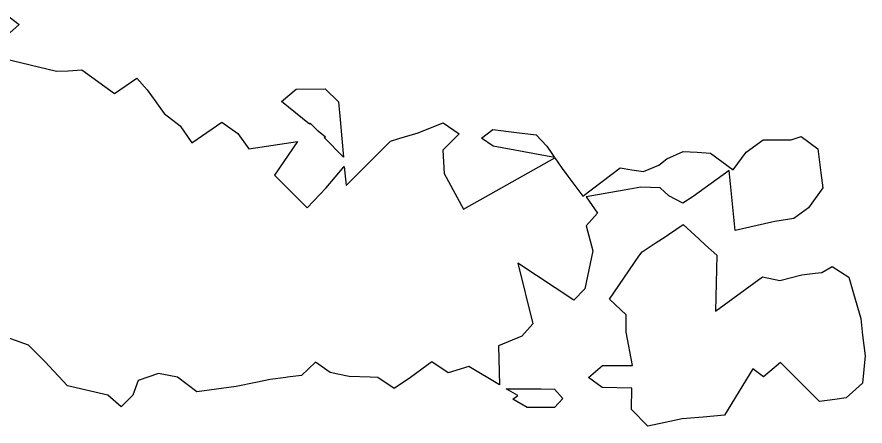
# Model space of a CAD drawing. Header units: metres. Extents: x 469759 to 470079, y 4349683 to 4349817.
# Drawn here: x 469923.4 to 470078.9, y 4349682.7 to 4349757.7 of the extents above; entities that cross this region are included whole.
import ezdxf

# ---------------------------------------------------------------- set-up
doc = ezdxf.new("R2010")
doc.units = ezdxf.units.M
doc.layers.add('0.500-1.000', color=4, linetype='Continuous')

msp = doc.modelspace()

# ---------------------------------------------------------------- linework, layer by layer
at = {"layer": '0.500-1.000', "color": 4, "lineweight": 30}
msp.add_lwpolyline([(469921.95, 4349757.71), (469923.78, 4349756.34), (469917.6, 4349750.91), (469930.62, 4349747.74), (469932.78, 4349747.86), (469935.26, 4349747.99), (469941.28, 4349743.65), (469945.36, 4349746.5), (469947.28, 4349744.34), (469948.82, 4349742.17), (469948.98, 4349741.94), (469950.37, 4349739.99), (469953.34, 4349737.75), (469955.46, 4349734.65), (469960.94, 4349738.42), (469963.9, 4349736.33), (469965.89, 4349733.5), (469974.85, 4349734.88), (469970.6, 4349728.7), (469976.6, 4349722.7), (469980.07, 4349726.34), (469983.42, 4349730.26), (469983.73, 4349726.82), (469991.87, 4349734.96), (469993.42, 4349735.42), (469996.98, 4349736.48), (469998.34, 4349737.01), (470001.58, 4349738.28), (470004.5, 4349736.26), (470001.5, 4349733.26), (470001.73, 4349729.01), (470005.27, 4349722.48), (470009.29, 4349724.73), (470022.03, 4349731.88), (470023.36, 4349729.9), (470024.41, 4349728.52), (470027.19, 4349724.87), (470034, 4349730.04), (470036.15, 4349729.7), (470038.3, 4349729.37), (470041.13, 4349730.54), (470042.59, 4349731.71), (470045.6, 4349733.06), (470048.15, 4349732.9), (470050.56, 4349732.75), (470054.74, 4349729.7), (470057.14, 4349732.94), (470060.25, 4349735.19), (470060.33, 4349735.19), (470065.37, 4349735.19), (470067.22, 4349735.76), (470070.27, 4349733.53), (470070.85, 4349729.14), (470071.21, 4349726.37), (470068.85, 4349723.1), (470068.54, 4349722.68), (470065.87, 4349720.72), (470062.36, 4349720.22), (470061.81, 4349720.09), (470055.13, 4349718.54), (470054.02, 4349729.54), (470047.42, 4349724.81), (470045.49, 4349723.57), (470042.97, 4349724.93), (470041.34, 4349726.35), (470037.81, 4349726.51), (470035.81, 4349726.15), (470027.78, 4349724.71), (470029.85, 4349721.73), (470027.79, 4349719.4), (470029, 4349714.84), (470027.54, 4349707.85), (470025.5, 4349705.79), (470015.25, 4349712.53), (470018.02, 4349701.42), (470015.97, 4349699.18), (470011.72, 4349697.39), (470011.88, 4349690.25), (470006.23, 4349693.59), (470002.47, 4349692.43), (469999.46, 4349694.44), (469995.59, 4349691.6), (469995.58, 4349691.59), (469992.57, 4349689.54), (469989.58, 4349691.59), (469988.14, 4349691.64), (469984.33, 4349691.76), (469982.23, 4349692.18), (469980.8, 4349692.47), (469978.13, 4349694.38), (469975.59, 4349691.97), (469972.98, 4349691.63), (469972.7, 4349691.59), (469969.8, 4349691.22), (469967.19, 4349690.68), (469963.59, 4349689.93), (469956.37, 4349688.93), (469952.85, 4349691.63), (469949.35, 4349692.34), (469945.58, 4349691.02), (469944.62, 4349688.34), (469942.5, 4349686.19), (469940.06, 4349688.37), (469932.65, 4349690.06), (469928.49, 4349694.51), (469925.49, 4349697.51), (469918.11, 4349700.17)], dxfattribs=at)
msp.add_lwpolyline([(469921.95, 4349757.71), (469923.78, 4349756.34), (469917.6, 4349750.91), (469930.62, 4349747.74), (469932.78, 4349747.86), (469935.26, 4349747.99), (469941.28, 4349743.65), (469945.36, 4349746.5), (469947.28, 4349744.34), (469948.82, 4349742.17), (469948.98, 4349741.94), (469950.37, 4349739.99), (469953.34, 4349737.75), (469955.46, 4349734.65), (469960.94, 4349738.42), (469963.9, 4349736.33), (469965.89, 4349733.5), (469974.85, 4349734.88), (469970.6, 4349728.7), (469976.6, 4349722.7), (469980.07, 4349726.34), (469983.42, 4349730.26), (469983.73, 4349726.82), (469991.87, 4349734.96), (469993.42, 4349735.42), (469996.98, 4349736.48), (469998.34, 4349737.01), (470001.58, 4349738.28), (470004.5, 4349736.26), (470001.5, 4349733.26), (470001.73, 4349729.01), (470005.27, 4349722.48), (470009.29, 4349724.73), (470022.03, 4349731.88), (470023.36, 4349729.9), (470024.41, 4349728.52), (470027.19, 4349724.87), (470034, 4349730.04), (470036.15, 4349729.7), (470038.3, 4349729.37), (470041.13, 4349730.54), (470042.59, 4349731.71), (470045.6, 4349733.06), (470048.15, 4349732.9), (470050.56, 4349732.75), (470054.74, 4349729.7), (470057.14, 4349732.94), (470060.25, 4349735.19), (470060.33, 4349735.19), (470065.37, 4349735.19), (470067.22, 4349735.76), (470070.27, 4349733.53), (470070.85, 4349729.14), (470071.21, 4349726.37), (470068.85, 4349723.1), (470068.54, 4349722.68), (470065.87, 4349720.72), (470062.36, 4349720.22), (470061.81, 4349720.09), (470055.13, 4349718.54), (470054.02, 4349729.54), (470047.42, 4349724.81), (470045.49, 4349723.57), (470042.97, 4349724.93), (470041.34, 4349726.35), (470037.81, 4349726.51), (470035.81, 4349726.15), (470027.78, 4349724.71), (470029.85, 4349721.73), (470027.79, 4349719.4), (470029, 4349714.84), (470027.54, 4349707.85), (470025.5, 4349705.79), (470015.25, 4349712.53), (470018.02, 4349701.42), (470015.97, 4349699.18), (470011.72, 4349697.39), (470011.88, 4349690.25), (470006.23, 4349693.59), (470002.47, 4349692.43), (469999.46, 4349694.44), (469995.59, 4349691.6), (469995.58, 4349691.59), (469992.57, 4349689.54), (469989.58, 4349691.59), (469988.14, 4349691.64), (469984.33, 4349691.76), (469982.23, 4349692.18), (469980.8, 4349692.47), (469978.13, 4349694.38), (469975.59, 4349691.97), (469972.98, 4349691.63), (469972.7, 4349691.59), (469969.8, 4349691.22), (469967.19, 4349690.68), (469963.59, 4349689.93), (469956.37, 4349688.93), (469952.85, 4349691.63), (469949.35, 4349692.34), (469945.58, 4349691.02), (469944.62, 4349688.34), (469942.5, 4349686.19), (469940.06, 4349688.37), (469932.65, 4349690.06), (469928.49, 4349694.51), (469925.49, 4349697.51), (469918.11, 4349700.17)], dxfattribs=at)
for points in [[(469977.03, 4349738.04), (469971.88, 4349742.2), (469974.58, 4349744.46), (469979.92, 4349744.53), (469982.35, 4349742.15), (469982.65, 4349738.83), (469983.26, 4349732.01), (469979.72, 4349735.63), (469979.97, 4349735.66), (469978.6, 4349736.77), (469977.17, 4349738.24), (469977.03, 4349738.04)], [(469983.26, 4349732.01), (469979.72, 4349735.63), (469979.97, 4349735.66), (469978.6, 4349736.77), (469977.17, 4349738.24), (469977.03, 4349738.04), (469971.88, 4349742.2), (469974.58, 4349744.46), (469979.92, 4349744.53), (469982.35, 4349742.15), (469982.65, 4349738.83), (469983.26, 4349732.01)], [(470008.61, 4349735.49), (470010.65, 4349737.08), (470014.99, 4349736.53), (470018.63, 4349736.07), (470020.58, 4349734.02), (470021.37, 4349732.84), (470021.97, 4349731.95), (470010.72, 4349733.99), (470008.61, 4349735.49)], [(470008.61, 4349735.49), (470010.65, 4349737.08), (470014.99, 4349736.53), (470018.63, 4349736.07), (470020.58, 4349734.02), (470021.37, 4349732.84), (470021.97, 4349731.95), (470010.72, 4349733.99), (470008.61, 4349735.49)], [(470028.22, 4349691.57), (470030.78, 4349693.8), (470036.25, 4349693.78), (470035.12, 4349699.87), (470035.12, 4349703.09), (470032.05, 4349705.94), (470037.47, 4349713.82), (470038.05, 4349714.66), (470040.45, 4349716.22), (470042.43, 4349717.5), (470042.86, 4349717.78), (470045.55, 4349719.63), (470048.46, 4349717), (470048.44, 4349716.99), (470049.69, 4349715.88), (470051.73, 4349714.04), (470051.5, 4349703.74), (470060.1, 4349710.06), (470063.32, 4349709.4), (470067.33, 4349710.41), (470069.81, 4349710.72), (470071.02, 4349710.87), (470072.93, 4349711.93), (470075.98, 4349710.01), (470076.83, 4349706.99), (470078.13, 4349702.41), (470078.49, 4349699.34), (470078.93, 4349695.58), (470078.47, 4349690.56), (470075.48, 4349687.84), (470073.42, 4349687.56), (470070.58, 4349687.19), (470063.44, 4349694.32), (470060.31, 4349691.68), (470058.33, 4349693.17), (470053.13, 4349684.68), (470049.26, 4349684.33), (470045.4, 4349683.97), (470042.25, 4349683.33), (470039.09, 4349682.68), (470036.09, 4349685.74), (470036.17, 4349689.64), (470030.71, 4349689.75), (470028.22, 4349691.57)], [(470051.73, 4349714.04), (470051.5, 4349703.74), (470060.1, 4349710.06), (470063.32, 4349709.4), (470067.33, 4349710.41), (470069.81, 4349710.72), (470071.02, 4349710.87), (470072.93, 4349711.93), (470075.98, 4349710.01), (470076.83, 4349706.99), (470078.13, 4349702.41), (470078.49, 4349699.34), (470078.93, 4349695.58), (470078.47, 4349690.56), (470075.48, 4349687.84), (470073.42, 4349687.56), (470070.58, 4349687.19), (470063.44, 4349694.32), (470060.31, 4349691.68), (470058.33, 4349693.17), (470053.13, 4349684.68), (470049.26, 4349684.33), (470045.4, 4349683.97), (470042.25, 4349683.33), (470039.09, 4349682.68), (470036.09, 4349685.74), (470036.17, 4349689.64), (470030.71, 4349689.75), (470028.22, 4349691.57), (470030.78, 4349693.8), (470036.25, 4349693.78), (470035.12, 4349699.87), (470035.12, 4349703.09), (470032.05, 4349705.94), (470037.47, 4349713.82), (470038.05, 4349714.66), (470040.45, 4349716.22), (470042.43, 4349717.5), (470042.86, 4349717.78), (470045.55, 4349719.63), (470048.46, 4349717), (470048.44, 4349716.99), (470049.69, 4349715.88), (470051.73, 4349714.04)], [(470013.12, 4349689.52), (470019.54, 4349689.48), (470021.97, 4349689.46), (470023.49, 4349687.74), (470021.99, 4349686.1), (470019.47, 4349686.07), (470016.98, 4349686.05), (470014.31, 4349687.61), (470015.25, 4349688.26), (470013.12, 4349689.52)], [(470023.49, 4349687.74), (470021.99, 4349686.1), (470019.47, 4349686.07), (470016.98, 4349686.05), (470014.31, 4349687.61), (470015.25, 4349688.26), (470013.12, 4349689.52), (470019.54, 4349689.48), (470021.97, 4349689.46), (470023.49, 4349687.74)]]:
    msp.add_lwpolyline(points, close=True, dxfattribs=at)

doc.saveas('drawing.dxf')
